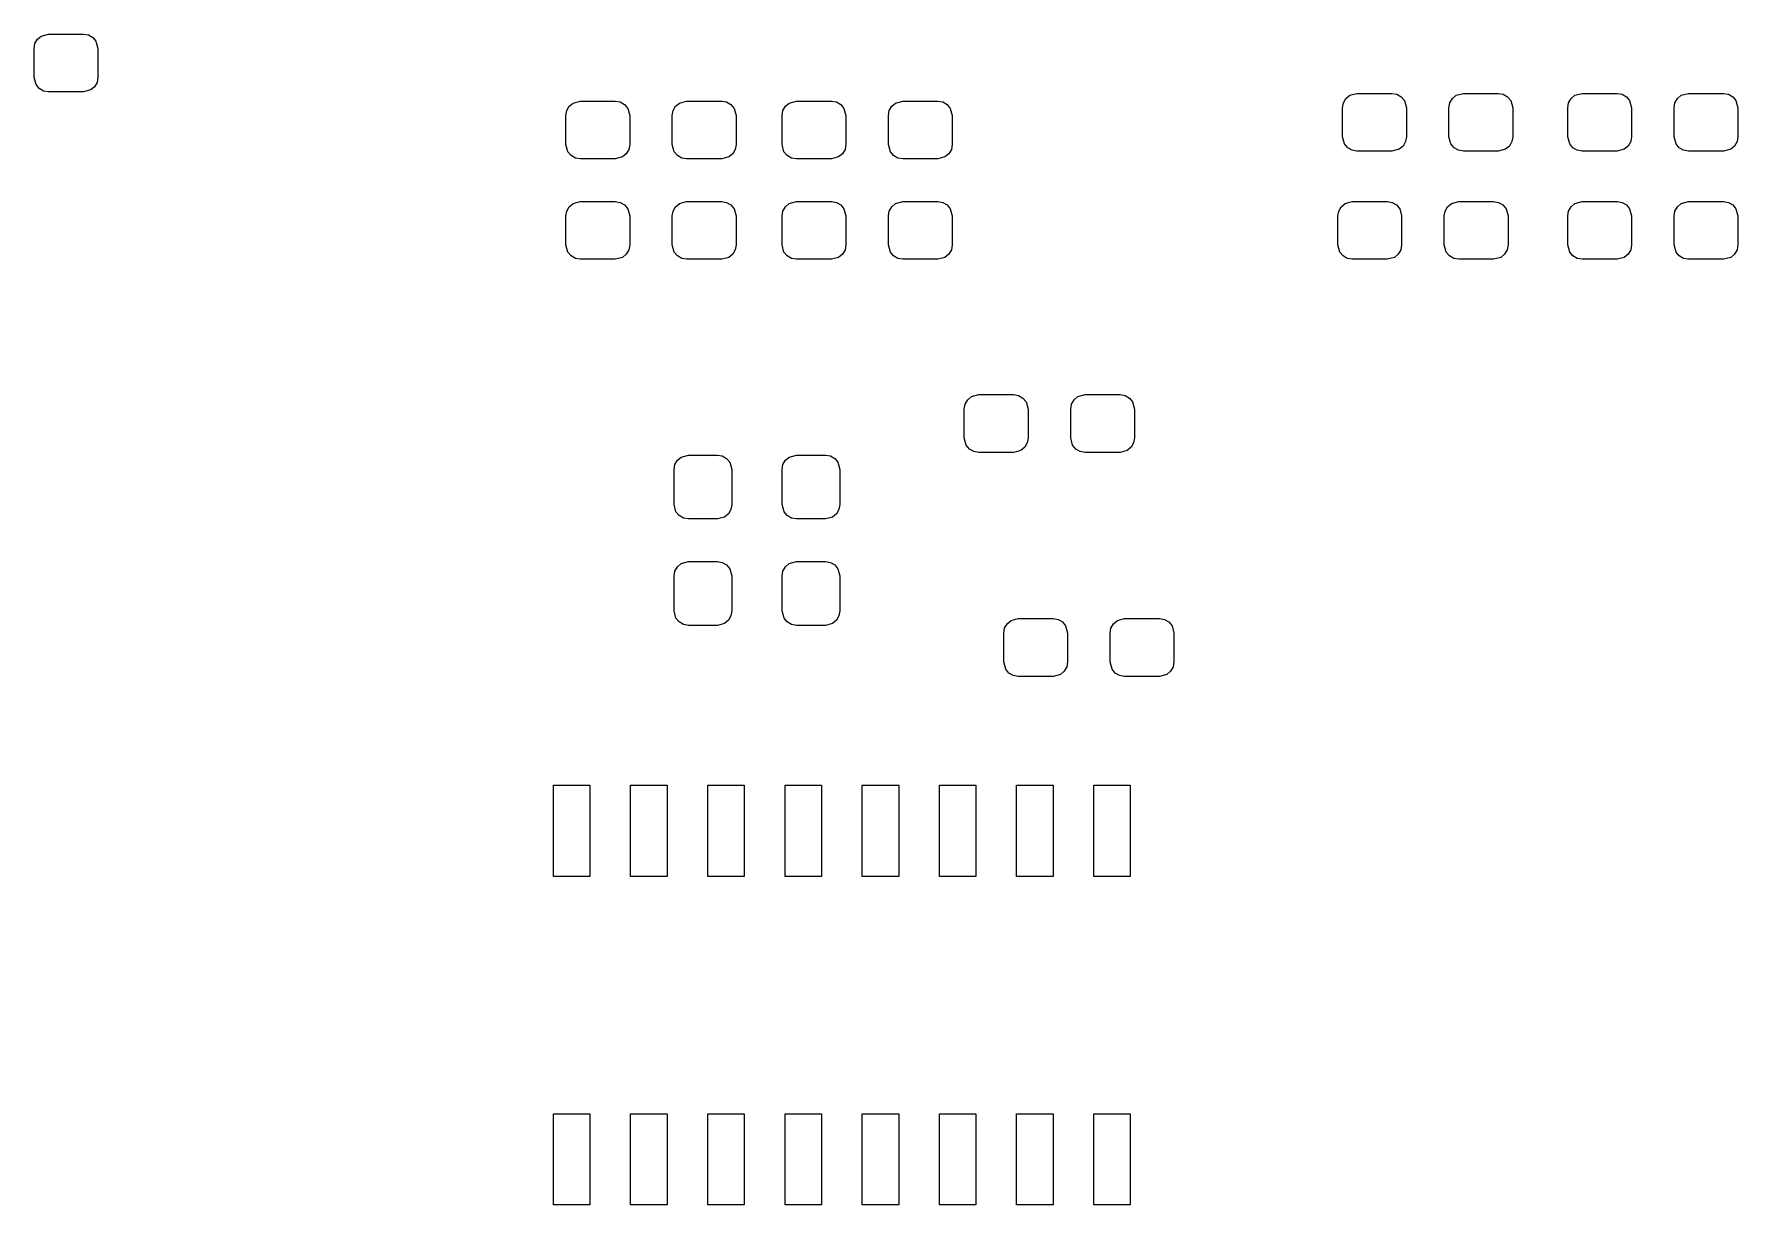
# Model space of a CAD drawing. Extents: x 121 to 242, y -123 to -66.
# Drawn here: x 213.79 to 241.82, y -88.54 to -69.29 of the extents above; entities that cross this region are included whole.
import ezdxf

# ---------------------------------------------------------------- set-up
doc = ezdxf.new("R2010")
doc.units = 0
doc.header["$MEASUREMENT"] = 0
doc.layers.add('BLACK', color=7, linetype='CONTINUOUS')

msp = doc.modelspace()

# ---------------------------------------------------------------- linework, layer by layer
at = {"layer": 'BLACK', "linetype": 'CONTINUOUS'}
for p, q in [((213.787, -69.5265), (213.801, -69.4453)), ((213.801, -69.4453), (213.843, -69.3738)), ((213.843, -69.3738), (213.906, -69.3208)), ((213.906, -69.3208), (214.024, -69.289)), ((214.024, -69.289), (214.599, -69.289)), ((214.599, -69.289), (214.681, -69.3033)), ((214.681, -69.3033), (214.752, -69.3446)), ((214.752, -69.3446), (214.805, -69.4077)), ((214.805, -69.4077), (214.837, -69.5265)), ((213.787, -70.0015), (213.787, -69.5265)), ((214.837, -69.5265), (214.837, -70.0015)), ((213.819, -70.1202), (213.787, -70.0015)), ((214.837, -70.0015), (214.823, -70.0827)), ((213.872, -70.1834), (213.819, -70.1202)), ((213.943, -70.2247), (213.872, -70.1834)), ((214.024, -70.239), (213.943, -70.2247)), ((214.599, -70.239), (214.024, -70.239)), ((214.718, -70.2072), (214.599, -70.239)), ((214.781, -70.1542), (214.718, -70.2072)), ((214.823, -70.0827), (214.781, -70.1542)), ((235.328, -70.4203), (235.37, -70.3488)), ((235.37, -70.3488), (235.433, -70.2958)), ((235.433, -70.2958), (235.551, -70.264)), ((235.551, -70.264), (236.126, -70.264)), ((236.126, -70.264), (236.208, -70.2783)), ((236.208, -70.2783), (236.279, -70.3196)), ((236.279, -70.3196), (236.332, -70.3828)), ((237.078, -70.4203), (237.12, -70.3488)), ((237.12, -70.3488), (237.183, -70.2958)), ((237.183, -70.2958), (237.301, -70.264)), ((237.301, -70.264), (237.876, -70.264)), ((237.876, -70.264), (237.958, -70.2783)), ((237.958, -70.2783), (238.029, -70.3196)), ((238.029, -70.3196), (238.082, -70.3828)), ((239.032, -70.4203), (239.074, -70.3488)), ((239.074, -70.3488), (239.137, -70.2958)), ((239.137, -70.2958), (239.255, -70.264)), ((239.255, -70.264), (239.831, -70.264)), ((239.831, -70.264), (239.912, -70.2783)), ((239.912, -70.2783), (239.983, -70.3196)), ((239.983, -70.3196), (240.036, -70.3828)), ((240.782, -70.4203), (240.824, -70.3488)), ((240.824, -70.3488), (240.887, -70.2958)), ((240.887, -70.2958), (241.005, -70.264)), ((241.005, -70.264), (241.581, -70.264)), ((241.581, -70.264), (241.662, -70.2783)), ((241.662, -70.2783), (241.733, -70.3196)), ((241.733, -70.3196), (241.786, -70.3828)), ((222.536, -70.6285), (222.55, -70.5473)), ((222.536, -71.1035), (222.536, -70.6285)), ((222.55, -70.5473), (222.592, -70.4758)), ((222.592, -70.4758), (222.655, -70.4228)), ((222.655, -70.4228), (222.773, -70.391)), ((222.773, -70.391), (223.349, -70.391)), ((223.349, -70.391), (223.43, -70.4053)), ((223.43, -70.4053), (223.501, -70.4466)), ((223.501, -70.4466), (223.554, -70.5097)), ((223.554, -70.5097), (223.586, -70.6285)), ((223.586, -70.6285), (223.586, -71.1035)), ((224.286, -70.6285), (224.3, -70.5473)), ((224.286, -71.1035), (224.286, -70.6285)), ((224.3, -70.5473), (224.342, -70.4758)), ((224.342, -70.4758), (224.405, -70.4228)), ((224.405, -70.4228), (224.523, -70.391)), ((224.523, -70.391), (225.099, -70.391)), ((225.099, -70.391), (225.18, -70.4053)), ((225.18, -70.4053), (225.251, -70.4466)), ((225.251, -70.4466), (225.304, -70.5097)), ((225.304, -70.5097), (225.336, -70.6285)), ((225.336, -70.6285), (225.336, -71.1035)), ((226.092, -70.6285), (226.106, -70.5473)), ((226.092, -71.1035), (226.092, -70.6285)), ((226.106, -70.5473), (226.148, -70.4758)), ((226.148, -70.4758), (226.211, -70.4228)), ((226.211, -70.4228), (226.329, -70.391)), ((226.329, -70.391), (226.904, -70.391)), ((226.904, -70.391), (226.986, -70.4053)), ((226.986, -70.4053), (227.057, -70.4466)), ((227.057, -70.4466), (227.11, -70.5097)), ((227.11, -70.5097), (227.142, -70.6285)), ((227.142, -70.6285), (227.142, -71.1035)), ((227.842, -70.6285), (227.856, -70.5473)), ((227.842, -71.1035), (227.842, -70.6285)), ((227.856, -70.5473), (227.898, -70.4758)), ((227.898, -70.4758), (227.961, -70.4228)), ((227.961, -70.4228), (228.079, -70.391)), ((228.079, -70.391), (228.654, -70.391)), ((228.654, -70.391), (228.736, -70.4053)), ((228.736, -70.4053), (228.807, -70.4466)), ((228.807, -70.4466), (228.86, -70.5097)), ((228.86, -70.5097), (228.892, -70.6285)), ((228.892, -70.6285), (228.892, -71.1035)), ((235.314, -70.5015), (235.328, -70.4203)), ((235.314, -70.9765), (235.314, -70.5015)), ((236.332, -70.3828), (236.364, -70.5015)), ((236.364, -70.5015), (236.364, -70.9765)), ((237.064, -70.5015), (237.078, -70.4203)), ((237.064, -70.9765), (237.064, -70.5015)), ((238.082, -70.3828), (238.114, -70.5015)), ((238.114, -70.5015), (238.114, -70.9765)), ((239.018, -70.5015), (239.032, -70.4203)), ((239.018, -70.9765), (239.018, -70.5015)), ((240.036, -70.3828), (240.068, -70.5015)), ((240.068, -70.5015), (240.068, -70.9765)), ((240.768, -70.5015), (240.782, -70.4203)), ((240.768, -70.9765), (240.768, -70.5015)), ((241.786, -70.3828), (241.818, -70.5015)), ((241.818, -70.5015), (241.818, -70.9765)), ((222.568, -71.2223), (222.536, -71.1035)), ((223.572, -71.1847), (223.53, -71.2562)), ((223.586, -71.1035), (223.572, -71.1847)), ((224.318, -71.2223), (224.286, -71.1035)), ((225.322, -71.1847), (225.28, -71.2562)), ((225.336, -71.1035), (225.322, -71.1847)), ((226.124, -71.2223), (226.092, -71.1035)), ((227.128, -71.1847), (227.086, -71.2562)), ((227.142, -71.1035), (227.128, -71.1847)), ((227.874, -71.2223), (227.842, -71.1035)), ((228.878, -71.1847), (228.836, -71.2562)), ((228.892, -71.1035), (228.878, -71.1847)), ((235.346, -71.0952), (235.314, -70.9765)), ((235.399, -71.1584), (235.346, -71.0952)), ((235.47, -71.1997), (235.399, -71.1584)), ((236.245, -71.1822), (236.126, -71.214)), ((236.308, -71.1292), (236.245, -71.1822)), ((236.35, -71.0577), (236.308, -71.1292)), ((236.364, -70.9765), (236.35, -71.0577)), ((237.096, -71.0952), (237.064, -70.9765)), ((237.149, -71.1584), (237.096, -71.0952)), ((237.22, -71.1997), (237.149, -71.1584)), ((237.995, -71.1822), (237.876, -71.214)), ((238.058, -71.1292), (237.995, -71.1822)), ((238.1, -71.0577), (238.058, -71.1292)), ((238.114, -70.9765), (238.1, -71.0577)), ((239.05, -71.0952), (239.018, -70.9765)), ((239.103, -71.1584), (239.05, -71.0952)), ((239.174, -71.1997), (239.103, -71.1584)), ((239.949, -71.1822), (239.831, -71.214)), ((240.012, -71.1292), (239.949, -71.1822)), ((240.054, -71.0577), (240.012, -71.1292)), ((240.068, -70.9765), (240.054, -71.0577)), ((240.8, -71.0952), (240.768, -70.9765)), ((240.853, -71.1584), (240.8, -71.0952)), ((240.924, -71.1997), (240.853, -71.1584)), ((241.699, -71.1822), (241.581, -71.214)), ((241.762, -71.1292), (241.699, -71.1822)), ((241.804, -71.0577), (241.762, -71.1292)), ((241.818, -70.9765), (241.804, -71.0577)), ((222.621, -71.2854), (222.568, -71.2223)), ((222.692, -71.3267), (222.621, -71.2854)), ((222.773, -71.341), (222.692, -71.3267)), ((223.349, -71.341), (222.773, -71.341)), ((223.467, -71.3092), (223.349, -71.341)), ((223.53, -71.2562), (223.467, -71.3092)), ((224.371, -71.2854), (224.318, -71.2223)), ((224.442, -71.3267), (224.371, -71.2854)), ((224.523, -71.341), (224.442, -71.3267)), ((225.099, -71.341), (224.523, -71.341)), ((225.217, -71.3092), (225.099, -71.341)), ((225.28, -71.2562), (225.217, -71.3092)), ((226.177, -71.2854), (226.124, -71.2223)), ((226.248, -71.3267), (226.177, -71.2854)), ((226.329, -71.341), (226.248, -71.3267)), ((226.904, -71.341), (226.329, -71.341)), ((227.023, -71.3092), (226.904, -71.341)), ((227.086, -71.2562), (227.023, -71.3092)), ((227.927, -71.2854), (227.874, -71.2223)), ((227.998, -71.3267), (227.927, -71.2854)), ((228.079, -71.341), (227.998, -71.3267)), ((228.654, -71.341), (228.079, -71.341)), ((228.773, -71.3092), (228.654, -71.341)), ((228.836, -71.2562), (228.773, -71.3092)), ((235.551, -71.214), (235.47, -71.1997)), ((236.126, -71.214), (235.551, -71.214)), ((237.301, -71.214), (237.22, -71.1997)), ((237.876, -71.214), (237.301, -71.214)), ((239.255, -71.214), (239.174, -71.1997)), ((239.831, -71.214), (239.255, -71.214)), ((241.005, -71.214), (240.924, -71.1997)), ((241.581, -71.214), (241.005, -71.214)), ((222.536, -72.2795), (222.55, -72.1983)), ((222.536, -72.7545), (222.536, -72.2795)), ((222.55, -72.1983), (222.592, -72.1268)), ((222.592, -72.1268), (222.655, -72.0738)), ((222.655, -72.0738), (222.773, -72.042)), ((222.773, -72.042), (223.349, -72.042)), ((223.349, -72.042), (223.43, -72.0563)), ((223.43, -72.0563), (223.501, -72.0976)), ((223.501, -72.0976), (223.554, -72.1607)), ((223.554, -72.1607), (223.586, -72.2795)), ((223.586, -72.2795), (223.586, -72.7545)), ((224.286, -72.2795), (224.3, -72.1983)), ((224.286, -72.7545), (224.286, -72.2795)), ((224.3, -72.1983), (224.342, -72.1268)), ((224.342, -72.1268), (224.405, -72.0738)), ((224.405, -72.0738), (224.523, -72.042)), ((224.523, -72.042), (225.099, -72.042)), ((225.099, -72.042), (225.18, -72.0563)), ((225.18, -72.0563), (225.251, -72.0976)), ((225.251, -72.0976), (225.304, -72.1607)), ((225.304, -72.1607), (225.336, -72.2795)), ((225.336, -72.2795), (225.336, -72.7545)), ((226.092, -72.2795), (226.106, -72.1983)), ((226.092, -72.7545), (226.092, -72.2795)), ((226.106, -72.1983), (226.148, -72.1268)), ((226.148, -72.1268), (226.211, -72.0738)), ((226.211, -72.0738), (226.329, -72.042)), ((226.329, -72.042), (226.904, -72.042)), ((226.904, -72.042), (226.986, -72.0563)), ((226.986, -72.0563), (227.057, -72.0976)), ((227.057, -72.0976), (227.11, -72.1607)), ((227.11, -72.1607), (227.142, -72.2795)), ((227.142, -72.2795), (227.142, -72.7545)), ((227.842, -72.2795), (227.856, -72.1983)), ((227.842, -72.7545), (227.842, -72.2795)), ((227.856, -72.1983), (227.898, -72.1268)), ((227.898, -72.1268), (227.961, -72.0738)), ((227.961, -72.0738), (228.079, -72.042)), ((228.079, -72.042), (228.654, -72.042)), ((228.654, -72.042), (228.736, -72.0563)), ((228.736, -72.0563), (228.807, -72.0976)), ((228.807, -72.0976), (228.86, -72.1607)), ((228.86, -72.1607), (228.892, -72.2795)), ((228.892, -72.2795), (228.892, -72.7545)), ((235.236, -72.2795), (235.25, -72.1983)), ((235.236, -72.7545), (235.236, -72.2795)), ((235.25, -72.1983), (235.292, -72.1268)), ((235.292, -72.1268), (235.355, -72.0738)), ((235.355, -72.0738), (235.474, -72.042)), ((235.474, -72.042), (236.048, -72.042)), ((236.048, -72.042), (236.13, -72.0563)), ((236.13, -72.0563), (236.201, -72.0976)), ((236.201, -72.0976), (236.254, -72.1607)), ((236.254, -72.1607), (236.286, -72.2795)), ((236.286, -72.2795), (236.286, -72.7545)), ((236.986, -72.2795), (237, -72.1983)), ((236.986, -72.7545), (236.986, -72.2795)), ((237, -72.1983), (237.042, -72.1268)), ((237.042, -72.1268), (237.105, -72.0738)), ((237.105, -72.0738), (237.224, -72.042)), ((237.224, -72.042), (237.798, -72.042)), ((237.798, -72.042), (237.88, -72.0563)), ((237.88, -72.0563), (237.951, -72.0976)), ((237.951, -72.0976), (238.004, -72.1607)), ((238.004, -72.1607), (238.036, -72.2795)), ((238.036, -72.2795), (238.036, -72.7545)), ((239.018, -72.2795), (239.032, -72.1983)), ((239.018, -72.7545), (239.018, -72.2795)), ((239.032, -72.1983), (239.074, -72.1268)), ((239.074, -72.1268), (239.137, -72.0738)), ((239.137, -72.0738), (239.255, -72.042)), ((239.255, -72.042), (239.831, -72.042)), ((239.831, -72.042), (239.912, -72.0563)), ((239.912, -72.0563), (239.983, -72.0976)), ((239.983, -72.0976), (240.036, -72.1607)), ((240.036, -72.1607), (240.068, -72.2795)), ((240.068, -72.2795), (240.068, -72.7545)), ((240.768, -72.2795), (240.782, -72.1983)), ((240.768, -72.7545), (240.768, -72.2795)), ((240.782, -72.1983), (240.824, -72.1268)), ((240.824, -72.1268), (240.887, -72.0738)), ((240.887, -72.0738), (241.005, -72.042)), ((241.005, -72.042), (241.581, -72.042)), ((241.581, -72.042), (241.662, -72.0563)), ((241.662, -72.0563), (241.733, -72.0976)), ((241.733, -72.0976), (241.786, -72.1607)), ((241.786, -72.1607), (241.818, -72.2795)), ((241.818, -72.2795), (241.818, -72.7545)), ((222.568, -72.8732), (222.536, -72.7545)), ((222.621, -72.9364), (222.568, -72.8732)), ((223.572, -72.8357), (223.53, -72.9072)), ((223.586, -72.7545), (223.572, -72.8357)), ((224.318, -72.8732), (224.286, -72.7545)), ((224.371, -72.9364), (224.318, -72.8732)), ((225.322, -72.8357), (225.28, -72.9072)), ((225.336, -72.7545), (225.322, -72.8357)), ((226.124, -72.8732), (226.092, -72.7545)), ((226.177, -72.9364), (226.124, -72.8732)), ((227.128, -72.8357), (227.086, -72.9072)), ((227.142, -72.7545), (227.128, -72.8357)), ((227.874, -72.8732), (227.842, -72.7545)), ((227.927, -72.9364), (227.874, -72.8732)), ((228.878, -72.8357), (228.836, -72.9072)), ((228.892, -72.7545), (228.878, -72.8357)), ((235.268, -72.8732), (235.236, -72.7545)), ((235.321, -72.9364), (235.268, -72.8732)), ((236.272, -72.8357), (236.23, -72.9072)), ((236.286, -72.7545), (236.272, -72.8357)), ((237.018, -72.8732), (236.986, -72.7545)), ((237.071, -72.9364), (237.018, -72.8732)), ((238.022, -72.8357), (237.98, -72.9072)), ((238.036, -72.7545), (238.022, -72.8357)), ((239.05, -72.8732), (239.018, -72.7545)), ((239.103, -72.9364), (239.05, -72.8732)), ((240.054, -72.8357), (240.012, -72.9072)), ((240.068, -72.7545), (240.054, -72.8357)), ((240.8, -72.8732), (240.768, -72.7545)), ((240.853, -72.9364), (240.8, -72.8732)), ((241.804, -72.8357), (241.762, -72.9072)), ((241.818, -72.7545), (241.804, -72.8357)), ((222.692, -72.9777), (222.621, -72.9364)), ((222.773, -72.992), (222.692, -72.9777)), ((223.349, -72.992), (222.773, -72.992)), ((223.467, -72.9602), (223.349, -72.992)), ((223.53, -72.9072), (223.467, -72.9602)), ((224.442, -72.9777), (224.371, -72.9364)), ((224.523, -72.992), (224.442, -72.9777)), ((225.099, -72.992), (224.523, -72.992)), ((225.217, -72.9602), (225.099, -72.992)), ((225.28, -72.9072), (225.217, -72.9602)), ((226.248, -72.9777), (226.177, -72.9364)), ((226.329, -72.992), (226.248, -72.9777)), ((226.904, -72.992), (226.329, -72.992)), ((227.023, -72.9602), (226.904, -72.992)), ((227.086, -72.9072), (227.023, -72.9602)), ((227.998, -72.9777), (227.927, -72.9364)), ((228.079, -72.992), (227.998, -72.9777)), ((228.654, -72.992), (228.079, -72.992)), ((228.773, -72.9602), (228.654, -72.992)), ((228.836, -72.9072), (228.773, -72.9602)), ((235.392, -72.9777), (235.321, -72.9364)), ((235.474, -72.992), (235.392, -72.9777)), ((236.048, -72.992), (235.474, -72.992)), ((236.167, -72.9602), (236.048, -72.992)), ((236.23, -72.9072), (236.167, -72.9602)), ((237.142, -72.9777), (237.071, -72.9364)), ((237.224, -72.992), (237.142, -72.9777)), ((237.798, -72.992), (237.224, -72.992)), ((237.917, -72.9602), (237.798, -72.992)), ((237.98, -72.9072), (237.917, -72.9602)), ((239.174, -72.9777), (239.103, -72.9364)), ((239.255, -72.992), (239.174, -72.9777)), ((239.831, -72.992), (239.255, -72.992)), ((239.949, -72.9602), (239.831, -72.992)), ((240.012, -72.9072), (239.949, -72.9602)), ((240.924, -72.9777), (240.853, -72.9364)), ((241.005, -72.992), (240.924, -72.9777)), ((241.581, -72.992), (241.005, -72.992)), ((241.699, -72.9602), (241.581, -72.992)), ((241.762, -72.9072), (241.699, -72.9602)), ((229.091, -75.4545), (229.105, -75.3733)), ((229.105, -75.3733), (229.147, -75.3018)), ((229.147, -75.3018), (229.21, -75.2488)), ((229.21, -75.2488), (229.328, -75.217)), ((229.328, -75.217), (229.903, -75.217)), ((229.903, -75.217), (229.985, -75.2313)), ((229.985, -75.2313), (230.056, -75.2726)), ((230.056, -75.2726), (230.109, -75.3357)), ((230.109, -75.3357), (230.141, -75.4545)), ((230.841, -75.4545), (230.855, -75.3733)), ((230.855, -75.3733), (230.897, -75.3018)), ((230.897, -75.3018), (230.96, -75.2488)), ((230.96, -75.2488), (231.078, -75.217)), ((231.078, -75.217), (231.653, -75.217)), ((231.653, -75.217), (231.735, -75.2313)), ((231.735, -75.2313), (231.806, -75.2726)), ((231.806, -75.2726), (231.859, -75.3357)), ((231.859, -75.3357), (231.891, -75.4545)), ((229.091, -75.9295), (229.091, -75.4545)), ((230.141, -75.4545), (230.141, -75.9295)), ((230.841, -75.9295), (230.841, -75.4545)), ((231.891, -75.4545), (231.891, -75.9295)), ((229.123, -76.0482), (229.091, -75.9295)), ((230.141, -75.9295), (230.127, -76.0107)), ((230.873, -76.0482), (230.841, -75.9295)), ((231.891, -75.9295), (231.877, -76.0107)), ((224.371, -76.2958), (224.434, -76.2428)), ((224.434, -76.2428), (224.552, -76.211)), ((224.552, -76.211), (225.028, -76.211)), ((225.028, -76.211), (225.109, -76.2253)), ((225.109, -76.2253), (225.18, -76.2666)), ((226.149, -76.2958), (226.212, -76.2428)), ((226.212, -76.2428), (226.331, -76.211)), ((226.331, -76.211), (226.805, -76.211)), ((226.805, -76.211), (226.887, -76.2253)), ((226.887, -76.2253), (226.958, -76.2666)), ((229.176, -76.1114), (229.123, -76.0482)), ((229.247, -76.1527), (229.176, -76.1114)), ((229.328, -76.167), (229.247, -76.1527)), ((229.903, -76.167), (229.328, -76.167)), ((230.022, -76.1352), (229.903, -76.167)), ((230.085, -76.0822), (230.022, -76.1352)), ((230.127, -76.0107), (230.085, -76.0822)), ((230.926, -76.1114), (230.873, -76.0482)), ((230.997, -76.1527), (230.926, -76.1114)), ((231.078, -76.167), (230.997, -76.1527)), ((231.653, -76.167), (231.078, -76.167)), ((231.772, -76.1352), (231.653, -76.167)), ((231.835, -76.0822), (231.772, -76.1352)), ((231.877, -76.0107), (231.835, -76.0822)), ((224.315, -76.4485), (224.329, -76.3673)), ((224.315, -77.0235), (224.315, -76.4485)), ((224.329, -76.3673), (224.371, -76.2958)), ((225.18, -76.2666), (225.233, -76.3297)), ((225.233, -76.3297), (225.265, -76.4485)), ((225.265, -76.4485), (225.265, -77.0235)), ((226.093, -76.4485), (226.107, -76.3673)), ((226.093, -77.0235), (226.093, -76.4485)), ((226.107, -76.3673), (226.149, -76.2958)), ((226.958, -76.2666), (227.011, -76.3297)), ((227.011, -76.3297), (227.043, -76.4485)), ((227.043, -76.4485), (227.043, -77.0235)), ((224.347, -77.1422), (224.315, -77.0235)), ((225.265, -77.0235), (225.251, -77.1047)), ((226.125, -77.1422), (226.093, -77.0235)), ((227.043, -77.0235), (227.029, -77.1047)), ((224.4, -77.2054), (224.347, -77.1422)), ((224.471, -77.2467), (224.4, -77.2054)), ((224.552, -77.261), (224.471, -77.2467)), ((225.028, -77.261), (224.552, -77.261)), ((225.146, -77.2292), (225.028, -77.261)), ((225.209, -77.1762), (225.146, -77.2292)), ((225.251, -77.1047), (225.209, -77.1762)), ((226.178, -77.2054), (226.125, -77.1422)), ((226.249, -77.2467), (226.178, -77.2054)), ((226.331, -77.261), (226.249, -77.2467)), ((226.805, -77.261), (226.331, -77.261)), ((226.924, -77.2292), (226.805, -77.261)), ((226.987, -77.1762), (226.924, -77.2292)), ((227.029, -77.1047), (226.987, -77.1762)), ((224.315, -78.1985), (224.329, -78.1173)), ((224.315, -78.7735), (224.315, -78.1985)), ((224.329, -78.1173), (224.371, -78.0458)), ((224.371, -78.0458), (224.434, -77.9928)), ((224.434, -77.9928), (224.552, -77.961)), ((224.552, -77.961), (225.028, -77.961)), ((225.028, -77.961), (225.109, -77.9753)), ((225.109, -77.9753), (225.18, -78.0166)), ((225.18, -78.0166), (225.233, -78.0797)), ((225.233, -78.0797), (225.265, -78.1985)), ((225.265, -78.1985), (225.265, -78.7735)), ((226.093, -78.1985), (226.107, -78.1173)), ((226.093, -78.7735), (226.093, -78.1985)), ((226.107, -78.1173), (226.149, -78.0458)), ((226.149, -78.0458), (226.212, -77.9928)), ((226.212, -77.9928), (226.331, -77.961)), ((226.331, -77.961), (226.805, -77.961)), ((226.805, -77.961), (226.887, -77.9753)), ((226.887, -77.9753), (226.958, -78.0166)), ((226.958, -78.0166), (227.011, -78.0797)), ((227.011, -78.0797), (227.043, -78.1985)), ((227.043, -78.1985), (227.043, -78.7735)), ((224.347, -78.8922), (224.315, -78.7735)), ((224.4, -78.9554), (224.347, -78.8922)), ((224.471, -78.9967), (224.4, -78.9554)), ((224.552, -79.011), (224.471, -78.9967)), ((225.028, -79.011), (224.552, -79.011)), ((225.146, -78.9792), (225.028, -79.011)), ((225.209, -78.9262), (225.146, -78.9792)), ((225.251, -78.8547), (225.209, -78.9262)), ((225.265, -78.7735), (225.251, -78.8547)), ((226.125, -78.8922), (226.093, -78.7735)), ((226.178, -78.9554), (226.125, -78.8922)), ((226.249, -78.9967), (226.178, -78.9554)), ((226.331, -79.011), (226.249, -78.9967)), ((226.805, -79.011), (226.331, -79.011)), ((226.924, -78.9792), (226.805, -79.011)), ((226.987, -78.9262), (226.924, -78.9792)), ((227.029, -78.8547), (226.987, -78.9262)), ((227.043, -78.7735), (227.029, -78.8547)), ((229.754, -79.0563), (229.796, -78.9848)), ((229.796, -78.9848), (229.859, -78.9318)), ((229.859, -78.9318), (229.977, -78.9)), ((229.977, -78.9), (230.552, -78.9)), ((230.552, -78.9), (230.634, -78.9143)), ((230.634, -78.9143), (230.705, -78.9556)), ((230.705, -78.9556), (230.758, -79.0187)), ((230.758, -79.0187), (230.79, -79.1375)), ((231.504, -79.0563), (231.546, -78.9848)), ((231.546, -78.9848), (231.609, -78.9318)), ((231.609, -78.9318), (231.727, -78.9)), ((231.727, -78.9), (232.302, -78.9)), ((232.302, -78.9), (232.384, -78.9143)), ((232.384, -78.9143), (232.455, -78.9556)), ((232.455, -78.9556), (232.508, -79.0187)), ((232.508, -79.0187), (232.54, -79.1375)), ((229.74, -79.1375), (229.754, -79.0563)), ((229.74, -79.6125), (229.74, -79.1375)), ((230.79, -79.1375), (230.79, -79.6125)), ((231.49, -79.1375), (231.504, -79.0563)), ((231.49, -79.6125), (231.49, -79.1375)), ((232.54, -79.1375), (232.54, -79.6125)), ((229.772, -79.7313), (229.74, -79.6125)), ((229.825, -79.7944), (229.772, -79.7313)), ((229.896, -79.8357), (229.825, -79.7944)), ((229.977, -79.85), (229.896, -79.8357)), ((230.552, -79.85), (229.977, -79.85)), ((230.671, -79.8182), (230.552, -79.85)), ((230.734, -79.7652), (230.671, -79.8182)), ((230.776, -79.6937), (230.734, -79.7652)), ((230.79, -79.6125), (230.776, -79.6937)), ((231.522, -79.7313), (231.49, -79.6125)), ((231.575, -79.7944), (231.522, -79.7313)), ((231.646, -79.8357), (231.575, -79.7944)), ((231.727, -79.85), (231.646, -79.8357)), ((232.302, -79.85), (231.727, -79.85)), ((232.421, -79.8182), (232.302, -79.85)), ((232.484, -79.7652), (232.421, -79.8182)), ((232.526, -79.6937), (232.484, -79.7652)), ((232.54, -79.6125), (232.526, -79.6937)), ((222.331, -83.14), (222.331, -81.64)), ((222.331, -81.64), (222.931, -81.64)), ((222.931, -81.64), (222.931, -83.14)), ((223.601, -83.14), (223.601, -81.64)), ((223.601, -81.64), (224.201, -81.64)), ((224.201, -81.64), (224.201, -83.14)), ((224.871, -83.14), (224.871, -81.64)), ((224.871, -81.64), (225.471, -81.64)), ((225.471, -81.64), (225.471, -83.14)), ((226.141, -83.14), (226.141, -81.64)), ((226.141, -81.64), (226.741, -81.64)), ((226.741, -81.64), (226.741, -83.14)), ((227.411, -83.14), (227.411, -81.64)), ((227.411, -81.64), (228.011, -81.64)), ((228.011, -81.64), (228.011, -83.14)), ((228.681, -83.14), (228.681, -81.64)), ((228.681, -81.64), (229.281, -81.64)), ((229.281, -81.64), (229.281, -83.14)), ((229.951, -83.14), (229.951, -81.64)), ((229.951, -81.64), (230.551, -81.64)), ((230.551, -81.64), (230.551, -83.14)), ((231.221, -83.14), (231.221, -81.64)), ((231.221, -81.64), (231.821, -81.64)), ((231.821, -81.64), (231.821, -83.14)), ((222.931, -83.14), (222.331, -83.14)), ((224.201, -83.14), (223.601, -83.14)), ((225.471, -83.14), (224.871, -83.14)), ((226.741, -83.14), (226.141, -83.14)), ((228.011, -83.14), (227.411, -83.14)), ((229.281, -83.14), (228.681, -83.14)), ((230.551, -83.14), (229.951, -83.14)), ((231.821, -83.14), (231.221, -83.14)), ((222.331, -88.54), (222.331, -87.04)), ((222.331, -87.04), (222.931, -87.04)), ((222.931, -87.04), (222.931, -88.54)), ((223.601, -88.54), (223.601, -87.04)), ((223.601, -87.04), (224.201, -87.04)), ((224.201, -87.04), (224.201, -88.54)), ((224.871, -88.54), (224.871, -87.04)), ((224.871, -87.04), (225.471, -87.04)), ((225.471, -87.04), (225.471, -88.54)), ((226.141, -88.54), (226.141, -87.04)), ((226.141, -87.04), (226.741, -87.04)), ((226.741, -87.04), (226.741, -88.54)), ((227.411, -88.54), (227.411, -87.04)), ((227.411, -87.04), (228.011, -87.04)), ((228.011, -87.04), (228.011, -88.54)), ((228.681, -88.54), (228.681, -87.04)), ((228.681, -87.04), (229.281, -87.04)), ((229.281, -87.04), (229.281, -88.54)), ((229.951, -88.54), (229.951, -87.04)), ((229.951, -87.04), (230.551, -87.04)), ((230.551, -87.04), (230.551, -88.54)), ((231.221, -88.54), (231.221, -87.04)), ((231.221, -87.04), (231.821, -87.04)), ((231.821, -87.04), (231.821, -88.54)), ((222.931, -88.54), (222.331, -88.54)), ((224.201, -88.54), (223.601, -88.54)), ((225.471, -88.54), (224.871, -88.54)), ((226.741, -88.54), (226.141, -88.54)), ((228.011, -88.54), (227.411, -88.54)), ((229.281, -88.54), (228.681, -88.54)), ((230.551, -88.54), (229.951, -88.54)), ((231.821, -88.54), (231.221, -88.54))]:
    msp.add_line(p, q, dxfattribs=at)

doc.saveas('drawing.dxf')
